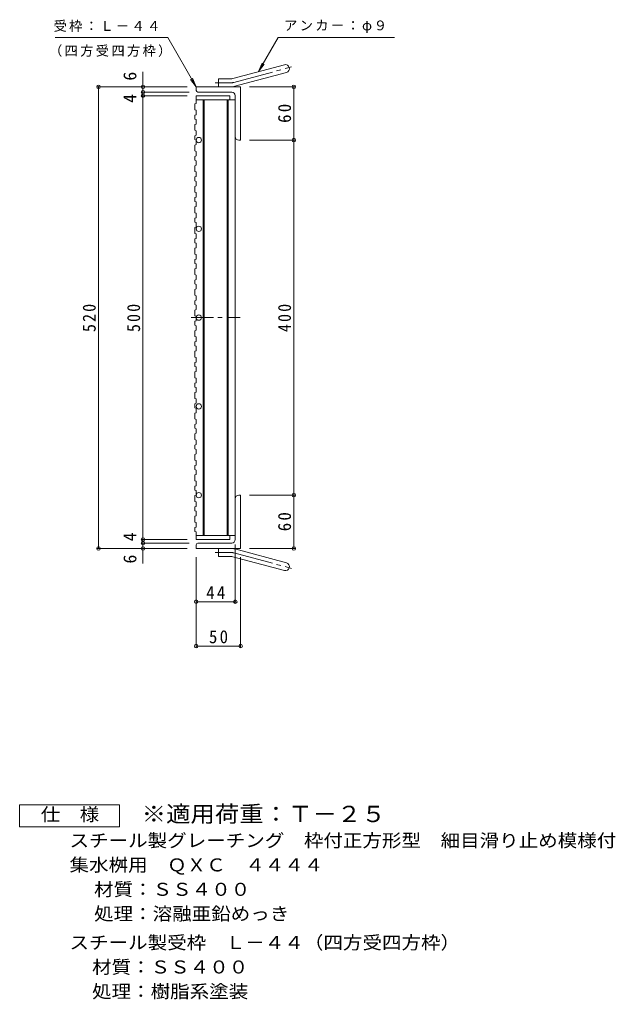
# Model space of a CAD drawing. Units: millimetres at full size, sheet at 1:5. Extents: x -689 to 912, y -685 to 667.
# Drawn here: x 241 to 912, y -550 to 554 of the extents above; entities that cross this region are included whole.
import ezdxf
from ezdxf.enums import TextEntityAlignment as Align

# ---------------------------------------------------------------- set-up
doc = ezdxf.new("R2010")
doc.units = ezdxf.units.MM
doc.header["$LTSCALE"] = 5
doc.header["$PDMODE"] = 32
doc.header["$PDSIZE"] = 4
doc.linetypes.add('CHAIN1', pattern=[8, 5, -1, 1, -1])
doc.linetypes.add('CHAIN2', pattern=[12, 9, -1, 1, -1])
for name, color, linetype, lineweight in [('E-1', 2, 'Continuous', 9), ('E-2', 3, 'Continuous', 9), ('E-4', 7, 'Continuous', 9), ('E-5', 7, 'Continuous', 9), ('F-4_F-4ﾚｲﾔ', 2, 'Continuous', 9)]:
    doc.layers.add(name, color=color, linetype=linetype, lineweight=lineweight)
doc.layers.add('F-5_F-5ﾚｲﾔ', color=2, linetype='Continuous')
doc.styles.add('ＭＳ ゴシック', font='')
doc.styles.get('ＭＳ ゴシック').set_extended_font_data('MS Gothic')

msp = doc.modelspace()

# ---------------------------------------------------------------- linework, layer by layer
at = {"layer": 'E-1'}
for p, q in [((480.975, 487.777), (539.166, 503.369)), ((464.83, 478.47), (464.83, 487.47)), ((478.645, 487.47), (464.83, 487.47)), ((483.304, 479.084), (541.495, 494.676)), ((439.83, 474.47), (439.83, 478.47)), ((489.83, 478.47), (439.83, 478.47)), ((489.83, 478.47), (489.83, 418.47)), ((441.83, 472.47), (479.83, 472.47)), ((483.83, 422.47), (483.83, 468.47)), ((487.83, 418.47), (489.83, 418.47)), ((483.83, 14.47), (483.83, -31.53)), ((487.83, 18.47), (489.83, 18.47)), ((489.83, -41.53), (489.83, 18.47)), ((439.83, -37.53), (439.83, -41.53)), ((489.83, -41.53), (439.83, -41.53)), ((441.83, -35.53), (479.83, -35.53)), ((464.83, -41.53), (464.83, -50.53)), ((483.304, -42.143), (541.495, -57.736)), ((478.645, -50.53), (464.83, -50.53)), ((480.975, -50.836), (539.166, -66.429))]:
    msp.add_line(p, q, dxfattribs=at)
at = {"layer": 'E-1', "linetype": 'CHAIN2'}
for p, q in [((482.139, 483.43), (547.306, 500.892)), ((478.645, 482.97), (461.025, 482.97)), ((478.645, -46.03), (461.025, -46.03)), ((482.139, -46.49), (547.306, -63.951))]:
    msp.add_line(p, q, dxfattribs=at)
at = {"layer": 'E-1'}
for centre, radius, start, end in [((540.33, 499.023), 4.5, 285.00014, 104.99991), ((478.645, 496.47), 9, 270, 285.00002), ((478.645, 496.47), 18, 270, 285), ((441.83, 474.47), 2, 180, 270), ((479.83, 468.47), 4, 0, 90), ((487.83, 422.47), 4, 180, 270), ((487.83, 14.47), 4, 90, 180), ((479.83, -31.53), 4, 270, 0), ((441.83, -37.53), 2, 90, 180), ((478.645, -59.53), 18, 75, 90), ((478.645, -59.53), 9, 74.99998, 90), ((540.33, -62.082), 4.5, 255.00009, 74.99986)]:
    msp.add_arc(centre, radius, start, end, dxfattribs=at)
at = {"layer": 'E-1', "linetype": 'CHAIN2'}
for centre, start, end in [((478.645, 496.47), 270, 284.99995), ((478.645, -59.53), 75.00005, 90)]:
    msp.add_arc(centre, 13.5, start, end, dxfattribs=at)
at = {"layer": 'E-2'}
for p, q in [((439.83, 459.791), (439.83, 468.471)), ((439.83, 463.97), (483.83, 463.97)), ((447.83, 463.97), (447.83, -27.03)), ((448.83, 463.97), (448.83, -27.03)), ((474.83, 463.97), (474.83, -27.03)), ((475.83, 463.97), (475.83, -27.03)), ((483.83, 463.97), (483.83, -27.03)), ((438.33, 459.28), (439.83, 459.791)), ((438.33, 446.596), (439.83, 447.108)), ((439.83, 452.221), (439.83, 447.108)), ((439.83, 441.678), (439.83, 436.565)), ((438.33, 436.053), (439.83, 436.565)), ((438.33, 423.37), (439.83, 423.881)), ((439.83, 428.994), (439.83, 423.881)), ((438.33, 412.827), (439.83, 413.338)), ((439.83, 418.451), (439.83, 413.338)), ((438.33, 400.143), (439.83, 400.655)), ((439.83, 405.768), (439.83, 400.655)), ((438.33, 389.6), (439.83, 390.112)), ((439.83, 395.225), (439.83, 390.112)), ((438.33, 376.917), (439.83, 377.428)), ((439.83, 382.542), (439.83, 377.428)), ((438.33, 366.374), (439.83, 366.885)), ((439.83, 371.998), (439.83, 366.885)), ((438.33, 353.691), (439.83, 354.202)), ((438.33, 343.147), (439.83, 343.659)), ((439.83, 348.772), (439.83, 343.659)), ((438.33, 330.464), (439.83, 330.976)), ((438.33, 319.921), (439.83, 320.432)), ((439.83, 325.545), (439.83, 320.432)), ((438.33, 307.238), (439.83, 307.749)), ((439.83, 302.319), (439.83, 297.206)), ((438.33, 296.694), (439.83, 297.206)), ((438.33, 284.011), (439.83, 284.523)), ((439.83, 279.093), (439.83, 273.979)), ((438.33, 273.468), (439.83, 273.979)), ((438.33, 260.785), (439.83, 261.296)), ((439.83, 255.866), (439.83, 250.753)), ((438.33, 250.242), (439.83, 250.753)), ((438.33, 237.559), (439.83, 238.07)), ((439.83, 232.64), (439.83, 227.527)), ((438.33, 227.015), (439.83, 227.527)), ((438.33, 214.332), (439.83, 214.843)), ((438.33, 203.789), (439.83, 204.3)), ((439.83, 209.413), (439.83, 204.3)), ((438.33, 191.106), (439.83, 191.617)), ((438.33, 180.562), (439.83, 181.074)), ((439.83, 186.187), (439.83, 181.074)), ((438.33, 167.879), (439.83, 168.39)), ((438.33, 157.336), (439.83, 157.847)), ((439.83, 162.961), (439.83, 157.847)), ((438.33, 144.653), (439.83, 145.164)), ((438.33, 134.11), (439.83, 134.621)), ((439.83, 139.734), (439.83, 134.621)), ((438.33, 121.426), (439.83, 121.938)), ((438.33, 110.883), (439.83, 111.395)), ((439.83, 116.508), (439.83, 111.395)), ((438.33, 98.2), (439.83, 98.711)), ((439.83, 93.281), (439.83, 88.168)), ((438.33, 87.657), (439.83, 88.168)), ((439.83, 80.598), (439.83, 75.485)), ((438.33, 74.974), (439.83, 75.485)), ((439.83, 70.055), (439.83, 64.942)), ((438.33, 64.43), (439.83, 64.942)), ((438.33, 51.747), (439.83, 52.259)), ((439.83, 46.828), (439.83, 41.715)), ((438.33, 41.204), (439.83, 41.715)), ((438.33, 28.521), (439.83, 29.032)), ((439.83, 23.602), (439.83, 18.489)), ((438.33, 17.978), (439.83, 18.489)), ((438.33, 5.295), (439.83, 5.806)), ((439.83, 0.376), (439.83, -4.737)), ((438.33, -5.248), (439.83, -4.737)), ((438.33, -17.931), (439.83, -17.42)), ((439.83, -22.85), (439.83, -31.53)), ((439.83, -27.03), (483.83, -27.03)), ((439.83, -31.53), (477.83, -31.53)), ((477.83, -31.53), (477.83, -27.03))]:
    msp.add_line(p, q, dxfattribs=at)
at = {"layer": 'E-2', "linetype": 'CHAIN1'}
msp.add_line((434.206, 218.47), (489.454, 218.47), dxfattribs=at)
at = {"layer": 'E-2'}
for points in [[(439.83, 468.471), (477.83, 468.471), (477.83, 463.97)], [(438.33, 459.28), (438.33, 452.732), (439.83, 452.221)], [(438.33, 446.596), (438.33, 442.189), (439.83, 441.678)], [(438.33, 436.053), (438.33, 429.506), (439.83, 428.994)], [(438.33, 423.37), (438.33, 418.962), (439.83, 418.451)], [(438.33, 412.827), (438.33, 406.279), (439.83, 405.768)], [(438.33, 400.143), (438.33, 395.736), (439.83, 395.225)], [(438.33, 389.6), (438.33, 383.053), (439.83, 382.542)], [(438.33, 376.917), (438.33, 372.51), (439.83, 371.998)], [(438.33, 366.374), (438.33, 359.827), (439.83, 359.315), (439.83, 354.202)], [(438.33, 353.691), (438.33, 349.283), (439.83, 348.772)], [(438.33, 343.147), (438.33, 336.6), (439.83, 336.089), (439.83, 330.976)], [(438.33, 330.464), (438.33, 326.057), (439.83, 325.545)], [(438.33, 319.921), (438.33, 313.374), (439.83, 312.862), (439.83, 307.749)], [(438.33, 307.238), (438.33, 302.83), (439.83, 302.319)], [(438.33, 296.694), (438.33, 290.147), (439.83, 289.636), (439.83, 284.523)], [(438.33, 284.011), (438.33, 279.604), (439.83, 279.093)], [(438.33, 273.468), (438.33, 266.921), (439.83, 266.41), (439.83, 261.296)], [(438.33, 260.785), (438.33, 256.378), (439.83, 255.866)], [(438.33, 250.242), (438.33, 243.694), (439.83, 243.183), (439.83, 238.07)], [(438.33, 237.559), (438.33, 233.151), (439.83, 232.64)], [(438.33, 227.015), (438.33, 220.468), (439.83, 219.957), (439.83, 214.843)], [(438.33, 214.332), (438.33, 209.925), (439.83, 209.413)], [(438.33, 203.789), (438.33, 197.241), (439.83, 196.73), (439.83, 191.617)], [(438.33, 191.106), (438.33, 186.698), (439.83, 186.187)], [(438.33, 180.562), (438.33, 174.015), (439.83, 173.504), (439.83, 168.39)], [(438.33, 167.879), (438.33, 163.472), (439.83, 162.961)], [(438.33, 157.336), (438.33, 150.789), (439.83, 150.277), (439.83, 145.164)], [(438.33, 144.653), (438.33, 140.246), (439.83, 139.734)], [(438.33, 134.11), (438.33, 127.562), (439.83, 127.051), (439.83, 121.938)], [(438.33, 121.426), (438.33, 117.019), (439.83, 116.508)], [(438.33, 110.883), (438.33, 104.336), (439.83, 103.824), (439.83, 98.711)], [(438.33, 98.2), (438.33, 93.793), (439.83, 93.281)], [(438.33, 87.657), (438.33, 81.109), (439.83, 80.598)], [(438.33, 74.974), (438.33, 70.566), (439.83, 70.055)], [(438.33, 64.43), (438.33, 57.883), (439.83, 57.372), (439.83, 52.259)], [(438.33, 51.747), (438.33, 47.34), (439.83, 46.828)], [(438.33, 41.204), (438.33, 34.657), (439.83, 34.146), (439.83, 29.032)], [(438.33, 28.521), (438.33, 24.114), (439.83, 23.602)], [(438.33, 17.978), (438.33, 11.431), (439.83, 10.919), (439.83, 5.806)], [(438.33, 5.295), (438.33, 0.888), (439.83, 0.376)], [(438.33, -5.248), (438.33, -11.796), (439.83, -12.307), (439.83, -17.42)], [(438.33, -17.931), (438.33, -22.339), (439.83, -22.85)]]:
    msp.add_lwpolyline(points, dxfattribs=at)
for centre in [(442.83, 418.47), (442.83, 318.47), (442.83, 218.47), (442.83, 118.47), (442.83, 18.47)]:
    msp.add_circle(centre, 3, dxfattribs=at)
at = {"layer": 'E-4'}
for p, q in [((379.83, 478.47), (379.83, 495.47)), ((328.33, 478.47), (429.83, 478.47)), ((329.83, 478.47), (329.83, -41.53)), ((379.83, 478.47), (379.83, 472.47)), ((551.33, 478.47), (499.83, 478.47)), ((549.83, 478.47), (549.83, 418.47)), ((378.33, 472.47), (431.83, 472.47)), ((378.33, 468.471), (429.83, 468.471)), ((379.83, 472.47), (379.83, 468.471)), ((379.83, 468.471), (379.83, -31.53)), ((551.33, 418.47), (499.83, 418.47)), ((549.83, 418.47), (549.83, 18.47)), ((551.33, 18.47), (499.83, 18.47)), ((549.83, 18.47), (549.83, -41.53)), ((378.33, -31.53), (429.83, -31.53)), ((379.83, -31.53), (379.83, -35.53)), ((328.33, -41.53), (429.83, -41.53)), ((378.33, -35.53), (431.83, -35.53)), ((379.83, -35.53), (379.83, -41.53)), ((379.83, -41.53), (379.83, -58.53)), ((483.83, -103.029), (483.83, -37.03)), ((551.33, -41.53), (499.83, -41.53)), ((439.83, -153.029), (439.83, -51.53)), ((489.83, -153.029), (489.83, -51.53)), ((439.83, -101.529), (483.83, -101.529)), ((439.83, -151.529), (489.83, -151.529))]:
    msp.add_line(p, q, dxfattribs=at)
for p in [(329.83, 478.47), (379.83, 478.47), (549.83, 478.47), (379.83, 472.47), (379.83, 468.471), (549.83, 418.47), (549.83, 18.47), (379.83, -31.53), (329.83, -41.53), (379.83, -35.53), (379.83, -41.53), (549.83, -41.53), (439.83, -101.529), (483.83, -101.529), (439.83, -151.529), (489.83, -151.529)]:
    msp.add_point(p, dxfattribs=at)
at = {"layer": 'E-5'}
for p, q in [((281.137, 534.032), (407.752, 534.032)), ((439.83, 478.47), (407.752, 534.032)), ((510.07, 495.573), (532.274, 534.032)), ((532.274, 534.032), (663.213, 534.032)), ((510.07, 495.573), (514.056, 505.197)), ((510.07, 495.573), (516.412, 503.837)), ((439.83, 478.47), (433.489, 486.734)), ((439.83, 478.47), (435.844, 488.094))]:
    msp.add_line(p, q, dxfattribs=at)
at = {"layer": 'F-4_F-4ﾚｲﾔ'}
msp.add_lwpolyline([(240.902, -355.29), (240.902, -330.29), (353.401, -330.29), (353.401, -355.29)], close=True, dxfattribs=at)

# ---------------------------------------------------------------- texts
at = {"layer": 'E-4', "color": 2, "style": 'ＭＳ ゴシック'}
for s, p in [('6', (376.83, 485.47)), ('4', (376.83, 460.47)), ('4', (376.83, -33.53)), ('6', (376.83, -58.53))]:
    msp.add_text(s, height=14.66, rotation=90, dxfattribs=at).set_placement(p, align=Align.BOTTOM_LEFT)
at = {"layer": 'E-4', "color": 2, "char_height": 14.66, "attachment_point": 7, "rotation": 90, "style": 'ＭＳ ゴシック'}
for s, insert in [('\\T1.27;\\W0.95;60', (546.83, 437.845)), ('\\T1.27;\\W0.9;520', (326.83, 202.22)), ('\\T1.27;\\W0.9;500', (376.83, 202.22)), ('\\T1.27;\\W0.9;400', (546.83, 202.22)), ('\\T1.27;\\W0.95;60', (546.83, -22.155))]:
    msp.add_mtext(s, dxfattribs=dict(at, insert=insert))
at = {"layer": 'E-4', "color": 2, "char_height": 14.66, "attachment_point": 7, "style": 'ＭＳ ゴシック'}
for s, insert in [('\\T1.27;\\W0.95;44', (451.205, -98.529)), ('\\T1.27;\\W0.95;50', (454.205, -148.529))]:
    msp.add_mtext(s, dxfattribs=dict(at, insert=insert))
at = {"layer": 'E-5', "char_height": 11, "attachment_point": 7, "style": 'ＭＳ ゴシック'}
for s, insert in [('\\T1.17;受枠：Ｌ－４４', (279.145, 540.346)), ('\\T1.17;アンカー：φ９', (538.804, 539.145)), ('\\T1.17;（四方受四方枠）', (274.058, 512.16))]:
    msp.add_mtext(s, dxfattribs=dict(at, insert=insert))
at = {"layer": 'F-4_F-4ﾚｲﾔ', "style": 'ＭＳ ゴシック', "width": 1.1}
for s, p in [('仕\u3000様', (264.651, -352.79)), ('スチール製グレーチング\u3000枠付正方形型\u3000細目滑り止め模様付', (297.151, -382.251)), ('集水桝用\u3000ＱＸＣ\u3000４４４４', (297.151, -409.751)), ('材質：ＳＳ４００', (324.757, -437.25)), ('処理：溶融亜鉛めっき', (324.757, -464.75)), ('スチール製受枠\u3000Ｌ－４４（四方受四方枠）', (297.151, -497.25)), ('材質：ＳＳ４００', (322.508, -524.75)), ('処理：樹脂系塗装', (322.508, -552.25))]:
    msp.add_text(s, height=14.66, dxfattribs=at).set_placement(p, align=Align.BOTTOM_LEFT)
at = {"layer": 'F-5_F-5ﾚｲﾔ', "color": 3, "style": 'ＭＳ ゴシック', "width": 1.1}
msp.add_text('※適用荷重：Ｔ－２５', height=18.33, dxfattribs=at).set_placement((378.401, -355.29), align=Align.BOTTOM_LEFT)

doc.saveas('drawing.dxf')
